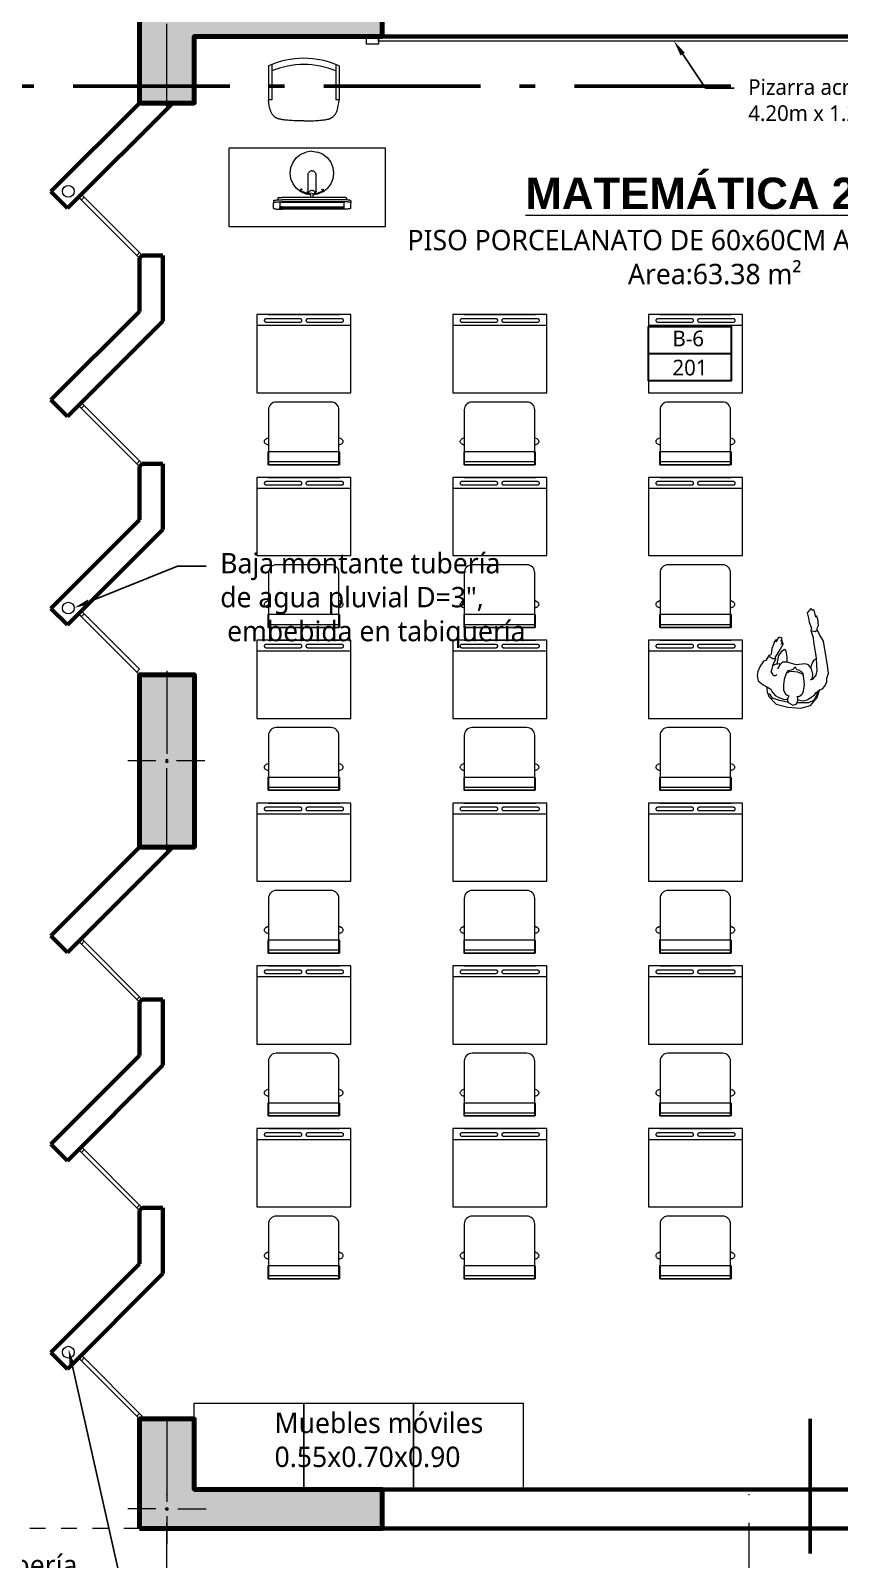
# Model space of a CAD drawing. Header units: metres. Extents: x 28 to 148, y 23 to 113.
# Drawn here: x 37.75 to 42.92, y 33.18 to 42.94 of the extents above; entities that cross this region are included whole.
import ezdxf
from ezdxf import colors
from ezdxf.entities.mleader import LeaderData, LeaderLine
from ezdxf.math import Vec2, Vec3

# ---------------------------------------------------------------- set-up
doc = ezdxf.new("R2010")
doc.units = ezdxf.units.M
for name, pattern in [('1CORTE', [1.5, 1, -0.25, 0, -0.25]), ('DASHED2', [0.375, 0.25, -0.125]), ('Dot & Dashed', [0.670278, 0.352778, -0.176389, 0, -0.141111]), ('HIDDEN2', [0.1875, 0.125, -0.0625])]:
    doc.linetypes.add(name, pattern=pattern)
for name, color, linetype, lineweight in [('AA. Proyeccion Corte', 10, '1CORTE', 50), ('COLUMNAS 50', 32, 'Continuous', 70), ('Cotas varias El', 253, 'Continuous', 13), ('Equipamiento SR', 23, 'Continuous', 0), ('GRAFO 0 BLANCO', 7, 'Continuous', 0), ('GRAFO01', 7, 'Continuous', 0), ('I.S. CANALETAS', 12, 'Continuous', 0), ('letras sr', 7, 'Continuous', 5), ('Muros el', 144, 'Continuous', 60), ('PERSONAS', 8, 'Continuous', 0), ('proyecciones', 1, 'DASHED2', 5), ('Structural - Bearing_Pen_No__20', 1, 'Continuous', 0), ('Vanos', 140, 'Continuous', 5)]:
    doc.layers.add(name, color=color, linetype=linetype, lineweight=lineweight)
doc.styles.add('Generales', font='trebuc.ttf', dxfattribs={"height": 0.1})
doc.styles.add('Santa Rosa 1 50', font='trebuc.ttf')

# ---------------------------------------------------------------- blocks, each defined once
blk = doc.blocks.new('Picture 18')
at = {"layer": 'Equipamiento SR', "linetype": 'Continuous'}
for p, q in [((0.075, 0), (0, 0)), ((0, 0), (0, -0.05)), ((4.125, 0), (0.075, 0)), ((0.075, 0), (0.075, -0.03)), ((0.075, -0.05), (0.075, 0)), ((4.125, -0.03), (4.125, 0)), ((4.2, 0), (4.125, 0)), ((4.125, 0), (4.125, -0.05)), ((4.2, -0.05), (4.2, 0)), ((0, -0.05), (0.075, -0.05)), ((0.075, -0.03), (4.125, -0.03)), ((4.125, -0.05), (4.2, -0.05))]:
    blk.add_line(p, q, dxfattribs=at)
blk = doc.blocks.new('Columna 1.10 x0.30')
at = {"true_color": 0xc7c8ca}
h = blk.add_hatch(color=9, dxfattribs=at)
h.dxf.hatch_style = 1
h.paths.add_polyline_path([(-234.8493, 113.8066), (-235.9493, 113.8066), (-235.9493, 113.4566), (-234.8493, 113.4566)])
h.paths.add_polyline_path([(-235.3906, 113.6316, -1), (-235.408, 113.6316, -1)], flags=16)
at = {"layer": 'COLUMNAS 50', "color": 1, "linetype": 'Continuous', "lineweight": 5}
for p, q in [((-235.3993, 113.8732), (-235.3993, 113.6932)), ((-235.9743, 113.6316), (-235.4443, 113.6316)), ((-234.8243, 113.6316), (-235.3543, 113.6316)), ((-235.3993, 113.5616), (-235.3993, 113.3816))]:
    blk.add_line(p, q, dxfattribs=at)
at = {"layer": 'COLUMNAS 50', "linetype": 'Continuous'}
blk.add_lwpolyline([(-235.9493, 113.4566), (-234.8493, 113.4566), (-234.8493, 113.8066), (-235.9493, 113.8066)], close=True, dxfattribs=at)
at = {"layer": 'COLUMNAS 50', "color": 1, "linetype": 'Continuous', "lineweight": 5}
blk.add_circle((-235.3993, 113.6316), 0.00871, dxfattribs=at)
blk.add_point((-235.3993, 113.6316), dxfattribs=at)
blk = doc.blocks.new('Columna tipo 3')
at = {"true_color": 0x939598}
h = blk.add_hatch(color=252, dxfattribs=at)
h.dxf.hatch_style = 1
h.paths.add_polyline_path([(-235.0847, 45.074), (-235.7847, 45.074), (-235.7847, 43.524), (-235.5347, 43.524), (-235.5347, 44.724), (-235.0847, 44.724)])
h.paths.add_polyline_path([(-235.6684, 44.899, -1), (-235.651, 44.899, -1)], flags=16)
at = {"layer": 'COLUMNAS 50', "linetype": 'Continuous'}
blk.add_lwpolyline([(-235.7847, 45.074), (-235.7847, 43.524), (-235.5347, 43.524), (-235.5347, 44.724), (-235.0847, 44.724), (-235.0847, 45.074)], close=True, dxfattribs=at)
at = {"layer": 'Structural - Bearing_Pen_No__20', "linetype": 'Continuous'}
for p, q in [((-235.6597, 44.969), (-235.6597, 45.149)), ((-235.7047, 44.899), (-235.8847, 44.899)), ((-235.0847, 44.899), (-235.6147, 44.899)), ((-235.6597, 44.829), (-235.6597, 44.649))]:
    blk.add_line(p, q, dxfattribs=at)
blk.add_circle((-235.6597, 44.899), 0.00871, dxfattribs=at)
blk.add_point((-235.6597, 44.899), dxfattribs=at)
blk = doc.blocks.new('Columna tipo T')
at = {"true_color": 0x939598}
h = blk.add_hatch(color=252, dxfattribs=at)
h.dxf.hatch_style = 1
h.paths.add_polyline_path([(-221.2597, 44.724), (-220.8347, 44.724), (-220.8347, 45.074), (-221.9347, 45.074), (-221.9347, 44.724), (-221.5097, 44.724), (-221.5097, 43.524), (-221.2597, 43.524)])
h.paths.add_polyline_path([(-221.3934, 44.899, -1), (-221.3759, 44.899, -1)], flags=16)
at = {"layer": 'COLUMNAS 50', "linetype": 'Continuous'}
blk.add_lwpolyline([(-221.2597, 43.524), (-221.5097, 43.524), (-221.5097, 44.724), (-221.9347, 44.724), (-221.9347, 45.074), (-220.8347, 45.074), (-220.8347, 44.724), (-221.2597, 44.724)], close=True, dxfattribs=at)
at = {"layer": 'Structural - Bearing_Pen_No__20', "linetype": 'Continuous'}
for p, q in [((-221.3847, 44.969), (-221.3847, 45.149)), ((-221.9597, 44.899), (-221.4297, 44.899)), ((-220.8097, 44.899), (-221.3397, 44.899)), ((-221.3847, 44.649), (-221.3847, 44.829))]:
    blk.add_line(p, q, dxfattribs=at)
blk.add_circle((-221.3847, 44.899), 0.00871, dxfattribs=at)
blk.add_point((-221.3847, 44.899), dxfattribs=at)
blk = doc.blocks.new('School Desk 2')
at = {"layer": 'Equipamiento SR', "linetype": 'Continuous'}
for p, q in [((0.1995, 0.3017), (0.6995, 0.3017)), ((0.1995, -0.2983), (0.1995, 0.3017)), ((0.629, 0.3017), (0.629, -0.2983)), ((0.6995, 0.3017), (0.6995, -0.2983)), ((-0.241, 0.228), (-0.2591, 0.228)), ((-0.2591, 0.228), (-0.2591, -0.228)), ((-0.1767, 0.228), (-0.241, 0.228)), ((-0.241, 0.228), (-0.241, -0.228)), ((-0.1767, 0.228), (-0.1767, -0.228)), ((-0.1322, 0.2314), (-0.1327, 0.228)), ((-0.1309, 0.2356), (-0.1322, 0.2314)), ((-0.129, 0.2394), (-0.1309, 0.2356)), ((-0.1265, 0.2428), (-0.129, 0.2394)), ((-0.1236, 0.2457), (-0.1265, 0.2428)), ((-0.1203, 0.2479), (-0.1236, 0.2457)), ((-0.1168, 0.2494), (-0.1203, 0.2479)), ((-0.113, 0.2502), (-0.1168, 0.2494)), ((-0.1092, 0.2502), (-0.113, 0.2502)), ((-0.1055, 0.2494), (-0.1092, 0.2502)), ((-0.1019, 0.2479), (-0.1055, 0.2494)), ((-0.0987, 0.2457), (-0.1019, 0.2479)), ((-0.0957, 0.2428), (-0.0987, 0.2457)), ((-0.0933, 0.2394), (-0.0957, 0.2428)), ((-0.0924, 0.2375), (-0.0933, 0.2394)), ((-0.0876, 0.228), (-0.0924, 0.2375)), ((0.6507, 0.2435), (0.651, 0.2457)), ((0.6507, 0.2424), (0.6507, 0.2435)), ((0.6507, 0.027), (0.6507, 0.2424)), ((0.651, 0.2457), (0.6517, 0.2477)), ((0.6517, 0.2477), (0.6526, 0.2497)), ((0.6526, 0.2497), (0.6539, 0.2514)), ((0.6539, 0.2514), (0.6553, 0.2528)), ((0.6553, 0.2528), (0.657, 0.2539)), ((0.657, 0.2539), (0.6587, 0.2546)), ((0.6587, 0.2546), (0.6606, 0.255)), ((0.6606, 0.255), (0.6625, 0.255)), ((0.6625, 0.255), (0.6644, 0.2546)), ((0.6644, 0.2546), (0.6662, 0.2539)), ((0.6662, 0.2539), (0.6678, 0.2528)), ((0.6678, 0.2528), (0.6693, 0.2514)), ((0.6693, 0.2514), (0.6705, 0.2497)), ((0.6705, 0.2497), (0.6714, 0.2477)), ((0.6714, 0.2477), (0.6721, 0.2457)), ((0.6721, 0.2457), (0.6724, 0.2435)), ((0.6724, 0.2435), (0.6724, 0.2424)), ((0.6724, 0.2424), (0.6724, 0.027)), ((0.6995, -0.2263), (0.6995, 0.2297)), ((0.6507, 0.0259), (0.6507, 0.027)), ((0.651, 0.0238), (0.6507, 0.0259)), ((0.6517, 0.0217), (0.651, 0.0238)), ((0.6526, 0.0198), (0.6517, 0.0217)), ((0.6539, 0.0181), (0.6526, 0.0198)), ((0.6553, 0.0166), (0.6539, 0.0181)), ((0.657, 0.0155), (0.6553, 0.0166)), ((0.6587, 0.0148), (0.657, 0.0155)), ((0.6606, 0.0144), (0.6587, 0.0148)), ((0.6625, 0.0144), (0.6606, 0.0144)), ((0.6644, 0.0148), (0.6625, 0.0144)), ((0.6662, 0.0155), (0.6644, 0.0148)), ((0.6678, 0.0166), (0.6662, 0.0155)), ((0.6693, 0.0181), (0.6678, 0.0166)), ((0.6705, 0.0198), (0.6693, 0.0181)), ((0.6714, 0.0217), (0.6705, 0.0198)), ((0.6721, 0.0238), (0.6714, 0.0217)), ((0.6724, 0.0259), (0.6721, 0.0238)), ((0.6724, 0.027), (0.6724, 0.0259)), ((0.6507, -0.0225), (0.651, -0.0203)), ((0.6507, -0.0236), (0.6507, -0.0225)), ((0.6507, -0.2389), (0.6507, -0.0236)), ((0.651, -0.0203), (0.6517, -0.0182)), ((0.6517, -0.0182), (0.6526, -0.0163)), ((0.6526, -0.0163), (0.6539, -0.0146)), ((0.6539, -0.0146), (0.6553, -0.0132)), ((0.6553, -0.0132), (0.657, -0.0121)), ((0.657, -0.0121), (0.6587, -0.0113)), ((0.6587, -0.0113), (0.6606, -0.0109)), ((0.6606, -0.0109), (0.6625, -0.0109)), ((0.6625, -0.0109), (0.6644, -0.0113)), ((0.6644, -0.0113), (0.6662, -0.0121)), ((0.6662, -0.0121), (0.6678, -0.0132)), ((0.6678, -0.0132), (0.6693, -0.0146)), ((0.6693, -0.0146), (0.6705, -0.0163)), ((0.6705, -0.0163), (0.6714, -0.0182)), ((0.6714, -0.0182), (0.6721, -0.0203)), ((0.6721, -0.0203), (0.6724, -0.0225)), ((0.6724, -0.0225), (0.6724, -0.0236)), ((0.6724, -0.0236), (0.6724, -0.2389)), ((-0.241, -0.228), (-0.2591, -0.228)), ((-0.1767, -0.228), (-0.241, -0.228)), ((-0.1327, -0.228), (-0.1322, -0.2314)), ((-0.1322, -0.2314), (-0.1309, -0.2356)), ((-0.1309, -0.2356), (-0.129, -0.2394)), ((-0.129, -0.2394), (-0.1265, -0.2428)), ((-0.1265, -0.2428), (-0.1236, -0.2457)), ((-0.1236, -0.2457), (-0.1203, -0.2479)), ((-0.1203, -0.2479), (-0.1168, -0.2494)), ((-0.1168, -0.2494), (-0.113, -0.2502)), ((-0.113, -0.2502), (-0.1092, -0.2502)), ((-0.1092, -0.2502), (-0.1055, -0.2494)), ((-0.1055, -0.2494), (-0.1019, -0.2479)), ((-0.1019, -0.2479), (-0.0987, -0.2457)), ((-0.0987, -0.2457), (-0.0957, -0.2428)), ((-0.0957, -0.2428), (-0.0933, -0.2394)), ((-0.0933, -0.2394), (-0.0924, -0.2375)), ((-0.0924, -0.2375), (-0.0876, -0.228)), ((0.629, -0.2833), (0.6295, -0.2833)), ((0.6507, -0.24), (0.6507, -0.2389)), ((0.651, -0.2422), (0.6507, -0.24)), ((0.6517, -0.2443), (0.651, -0.2422)), ((0.6526, -0.2462), (0.6517, -0.2443)), ((0.6539, -0.2479), (0.6526, -0.2462)), ((0.6553, -0.2493), (0.6539, -0.2479)), ((0.657, -0.2505), (0.6553, -0.2493)), ((0.6587, -0.2512), (0.657, -0.2505)), ((0.6606, -0.2516), (0.6587, -0.2512)), ((0.6625, -0.2516), (0.6606, -0.2516)), ((0.6644, -0.2512), (0.6625, -0.2516)), ((0.6662, -0.2505), (0.6644, -0.2512)), ((0.6678, -0.2493), (0.6662, -0.2505)), ((0.6693, -0.2479), (0.6678, -0.2493)), ((0.6705, -0.2462), (0.6693, -0.2479)), ((0.6714, -0.2443), (0.6705, -0.2462)), ((0.6721, -0.2422), (0.6714, -0.2443)), ((0.6724, -0.24), (0.6721, -0.2422)), ((0.6724, -0.2389), (0.6724, -0.24)), ((0.6995, -0.2983), (0.1995, -0.2983))]:
    blk.add_line(p, q, dxfattribs=at)
blk.add_lwpolyline([(-0.2591, 0.225), (0.0909, 0.225, -0.414214), (0.1409, 0.175), (0.1409, -0.175, -0.414214), (0.0909, -0.225), (-0.2591, -0.225), (-0.2591, 0.225)], format="xyb", dxfattribs=at)
blk = doc.blocks.new('A$C0C667B88')
at = {"layer": 'Equipamiento SR'}
for p, q in [((0.0404, 0.7453), (0.265, 0.7453)), ((0.0491, 0.7653), (0.1591, 0.7653)), ((0.135, 0.7655), (0.265, 0.7655)), ((0.16, 0.7655), (0.265, 0.7655)), ((0.265, 0.7655), (0.265, 0.7453)), ((0.0404, 0.3353), (0.265, 0.3353)), ((0.0491, 0.3153), (0.1591, 0.3153)), ((0.135, 0.3155), (0.265, 0.3155)), ((0.16, 0.3155), (0.265, 0.3155)), ((0.265, 0.3353), (0.265, 0.3155))]:
    blk.add_line(p, q, dxfattribs=at)
for points in [[(0.4, 0.5403), (0.3999, 0.5534), (0.3997, 0.5663), (0.3994, 0.579), (0.399, 0.5913), (0.3985, 0.6032), (0.398, 0.6144), (0.3974, 0.6249), (0.3967, 0.6346), (0.396, 0.6433), (0.3953, 0.6512), (0.3946, 0.6584), (0.3938, 0.6648), (0.393, 0.6706), (0.3922, 0.6759), (0.3914, 0.6808), (0.3905, 0.6853), (0.3896, 0.6895), (0.3887, 0.6935), (0.3877, 0.6973), (0.3867, 0.7008), (0.3857, 0.7041), (0.3845, 0.7073), (0.3834, 0.7102), (0.3821, 0.713), (0.3808, 0.7156), (0.3794, 0.718), (0.378, 0.7203), (0.3765, 0.7226), (0.3749, 0.7247), (0.3732, 0.7268), (0.3715, 0.7288), (0.3697, 0.7307), (0.3678, 0.7327), (0.3658, 0.7346), (0.3637, 0.7366), (0.3613, 0.7385), (0.3587, 0.7405), (0.3557, 0.7426), (0.3524, 0.7447), (0.3486, 0.7468), (0.3444, 0.749), (0.3392, 0.7513), (0.3326, 0.7536), (0.3244, 0.7559), (0.3139, 0.7583), (0.3008, 0.7607), (0.2846, 0.7631), (0.265, 0.7655)], [(0.4, 0.5403), (0.3999, 0.5272), (0.3997, 0.5142), (0.3994, 0.5015), (0.399, 0.4892), (0.3985, 0.4774), (0.398, 0.4661), (0.3974, 0.4556), (0.3967, 0.446), (0.396, 0.4372), (0.3953, 0.4293), (0.3946, 0.4222), (0.3938, 0.4158), (0.393, 0.4099), (0.3922, 0.4046), (0.3914, 0.3998), (0.3905, 0.3952), (0.3896, 0.391), (0.3887, 0.387), (0.3877, 0.3832), (0.3867, 0.3797), (0.3857, 0.3764), (0.3845, 0.3733), (0.3834, 0.3703), (0.3821, 0.3676), (0.3808, 0.365), (0.3794, 0.3625), (0.378, 0.3602), (0.3765, 0.358), (0.3749, 0.3558), (0.3732, 0.3538), (0.3715, 0.3518), (0.3697, 0.3498), (0.3678, 0.3478), (0.3658, 0.3459), (0.3637, 0.344), (0.3613, 0.342), (0.3587, 0.34), (0.3557, 0.338), (0.3524, 0.3359), (0.3486, 0.3337), (0.3444, 0.3315), (0.3392, 0.3293), (0.3326, 0.327), (0.3244, 0.3247), (0.3139, 0.3223), (0.3008, 0.32), (0.2846, 0.3177), (0.265, 0.3155)]]:
    blk.add_lwpolyline(points, dxfattribs=at)
for centre, start, end in [((0.5402, 0.5403), 155.38852, 204.61148), ((0.5802, 0.5403), 157.70075, 202.29925)]:
    blk.add_arc(centre, 0.5403, start, end, dxfattribs=at)
blk = doc.blocks.new('A$C3689293D')
at = {"layer": 'Equipamiento SR'}
for p, q in [((0.95, 0.7), (0.05, 0.7)), ((0.2246, 0.5854), (0.2278, 0.5862)), ((0.2278, 0.5862), (0.2318, 0.587)), ((0.2318, 0.587), (0.2367, 0.5877)), ((0.2367, 0.5877), (0.2423, 0.5883)), ((0.2423, 0.5883), (0.2485, 0.5888)), ((0.2485, 0.5888), (0.2553, 0.5892)), ((0.2553, 0.5892), (0.2624, 0.5895)), ((0.2624, 0.5895), (0.2697, 0.5897)), ((0.2697, 0.5897), (0.2756, 0.5897)), ((0.2756, 0.5897), (0.6598, 0.5897)), ((0.6657, 0.5897), (0.6598, 0.5897)), ((0.673, 0.5895), (0.6657, 0.5897)), ((0.6801, 0.5892), (0.673, 0.5895)), ((0.6868, 0.5888), (0.6801, 0.5892)), ((0.6931, 0.5883), (0.6868, 0.5888)), ((0.6987, 0.5877), (0.6931, 0.5883)), ((0.7036, 0.587), (0.6987, 0.5877)), ((0.7076, 0.5862), (0.7036, 0.587)), ((0.7108, 0.5854), (0.7076, 0.5862)), ((0.2211, 0.5829), (0.2212, 0.5836)), ((0.2211, 0.5829), (0.2211, 0.5485)), ((0.2211, 0.5359), (0.2211, 0.5485)), ((0.2211, 0.5485), (0.2212, 0.5478)), ((0.2211, 0.5359), (0.2212, 0.5352)), ((0.2212, 0.5836), (0.2224, 0.5845)), ((0.2212, 0.5478), (0.2224, 0.5469)), ((0.2212, 0.5352), (0.2224, 0.5343)), ((0.2224, 0.5845), (0.2246, 0.5854)), ((0.2224, 0.5469), (0.2246, 0.546)), ((0.2224, 0.5343), (0.2246, 0.5334)), ((0.2246, 0.546), (0.2278, 0.5451)), ((0.2246, 0.5334), (0.2278, 0.5326)), ((0.2278, 0.5451), (0.2318, 0.5443)), ((0.2278, 0.5326), (0.2318, 0.5318)), ((0.2318, 0.5443), (0.2367, 0.5436)), ((0.2318, 0.5318), (0.2367, 0.5311)), ((0.2367, 0.5436), (0.2423, 0.543)), ((0.2367, 0.5311), (0.2423, 0.5305)), ((0.2423, 0.543), (0.2485, 0.5425)), ((0.2423, 0.5305), (0.2485, 0.53)), ((0.2485, 0.5425), (0.2553, 0.5421)), ((0.2485, 0.53), (0.2553, 0.5296)), ((0.2485, 0.5171), (0.2485, 0.53)), ((0.2485, 0.53), (0.2485, 0.53)), ((0.2485, 0.5171), (0.2486, 0.5167)), ((0.2486, 0.5167), (0.2491, 0.5162)), ((0.2491, 0.5162), (0.2502, 0.5158)), ((0.2502, 0.5158), (0.2518, 0.5154)), ((0.2518, 0.5154), (0.2537, 0.515)), ((0.2537, 0.515), (0.2561, 0.5147)), ((0.2553, 0.5421), (0.2624, 0.5419)), ((0.2553, 0.5296), (0.2624, 0.5293)), ((0.2561, 0.5147), (0.2589, 0.5144)), ((0.2589, 0.5144), (0.2619, 0.5141)), ((0.2619, 0.5141), (0.2652, 0.5139)), ((0.2622, 0.5845), (0.6732, 0.5845)), ((0.2622, 0.5845), (0.2622, 0.5783)), ((0.2622, 0.5783), (0.6732, 0.5783)), ((0.2622, 0.5783), (0.2622, 0.5769)), ((0.2622, 0.5769), (0.2624, 0.577)), ((0.2622, 0.5769), (0.2622, 0.5733)), ((0.2652, 0.5735), (0.2622, 0.5733)), ((0.2622, 0.5733), (0.2622, 0.5468)), ((0.2622, 0.5468), (0.6732, 0.5468)), ((0.2624, 0.577), (0.2697, 0.5771)), ((0.2624, 0.5419), (0.2697, 0.5417)), ((0.2624, 0.5293), (0.2697, 0.5291)), ((0.2687, 0.5736), (0.2652, 0.5735)), ((0.2652, 0.5139), (0.2687, 0.5138)), ((0.2723, 0.5737), (0.2687, 0.5736)), ((0.2687, 0.5138), (0.2723, 0.5137)), ((0.2697, 0.5771), (0.2756, 0.5771)), ((0.2697, 0.5417), (0.2756, 0.5417)), ((0.2697, 0.5291), (0.2756, 0.5291)), ((0.2759, 0.5737), (0.2723, 0.5737)), ((0.2723, 0.5137), (0.2759, 0.5137)), ((0.2756, 0.5771), (0.6598, 0.5771)), ((0.2756, 0.5417), (0.6598, 0.5417)), ((0.2756, 0.5291), (0.6598, 0.5291)), ((0.6595, 0.5737), (0.2759, 0.5737)), ((0.2759, 0.5137), (0.4622, 0.5137)), ((0.3996, 0.479), (0.4332, 0.4929)), ((0.4332, 0.4929), (0.4622, 0.4967)), ((0.4512, 0.4882), (0.435, 0.4861)), ((0.446, 0.482), (0.4517, 0.4888)), ((0.45, 0.4856), (0.4517, 0.4888)), ((0.4517, 0.4888), (0.4546, 0.4917)), ((0.4584, 0.494), (0.4546, 0.4917)), ((0.4584, 0.494), (0.4622, 0.4952)), ((0.4622, 0.4967), (0.4622, 0.5137)), ((0.4622, 0.5137), (0.4748, 0.5137)), ((0.4622, 0.4952), (0.4622, 0.4967)), ((0.4622, 0.4905), (0.4622, 0.4952)), ((0.4629, 0.4888), (0.4623, 0.4869)), ((0.4625, 0.4881), (0.4623, 0.4869)), ((0.4629, 0.4889), (0.4625, 0.4881)), ((0.4748, 0.5137), (0.6595, 0.5137)), ((0.4748, 0.5137), (0.4748, 0.4969)), ((0.4748, 0.4969), (0.4748, 0.4952)), ((0.4748, 0.4969), (0.5052, 0.4929)), ((0.4774, 0.4945), (0.4748, 0.4952)), ((0.4748, 0.4952), (0.4748, 0.4898)), ((0.4814, 0.4925), (0.4774, 0.4945)), ((0.4846, 0.4898), (0.4814, 0.4925)), ((0.4867, 0.4866), (0.4846, 0.4898)), ((0.4846, 0.4898), (0.49, 0.4832)), ((0.4857, 0.4884), (0.5033, 0.4861)), ((0.5052, 0.4929), (0.5387, 0.479)), ((0.6595, 0.5737), (0.6631, 0.5737)), ((0.6631, 0.5137), (0.6595, 0.5137)), ((0.6657, 0.5771), (0.6598, 0.5771)), ((0.6657, 0.5417), (0.6598, 0.5417)), ((0.6657, 0.5291), (0.6598, 0.5291)), ((0.6631, 0.5737), (0.6667, 0.5736)), ((0.6667, 0.5138), (0.6631, 0.5137)), ((0.673, 0.577), (0.6657, 0.5771)), ((0.673, 0.5419), (0.6657, 0.5417)), ((0.673, 0.5293), (0.6657, 0.5291)), ((0.6667, 0.5736), (0.6702, 0.5735)), ((0.6702, 0.5139), (0.6667, 0.5138)), ((0.6702, 0.5735), (0.6732, 0.5733)), ((0.6735, 0.5141), (0.6702, 0.5139)), ((0.6732, 0.5769), (0.673, 0.577)), ((0.6801, 0.5421), (0.673, 0.5419)), ((0.6801, 0.5296), (0.673, 0.5293)), ((0.6732, 0.5845), (0.6732, 0.5783)), ((0.6732, 0.5769), (0.6732, 0.5783)), ((0.6732, 0.5733), (0.6732, 0.5769)), ((0.6732, 0.5468), (0.6732, 0.5733)), ((0.6765, 0.5144), (0.6735, 0.5141)), ((0.6793, 0.5147), (0.6765, 0.5144)), ((0.6816, 0.515), (0.6793, 0.5147)), ((0.6868, 0.5425), (0.6801, 0.5421)), ((0.6868, 0.53), (0.6801, 0.5296)), ((0.6836, 0.5154), (0.6816, 0.515)), ((0.6852, 0.5158), (0.6836, 0.5154)), ((0.6862, 0.5162), (0.6852, 0.5158)), ((0.6868, 0.5167), (0.6862, 0.5162)), ((0.6931, 0.543), (0.6868, 0.5425)), ((0.6869, 0.53), (0.6868, 0.53)), ((0.6869, 0.5171), (0.6868, 0.5167)), ((0.6931, 0.5305), (0.6869, 0.53)), ((0.6869, 0.5171), (0.6869, 0.53)), ((0.6987, 0.5436), (0.6931, 0.543)), ((0.6987, 0.5311), (0.6931, 0.5305)), ((0.7036, 0.5443), (0.6987, 0.5436)), ((0.7036, 0.5318), (0.6987, 0.5311)), ((0.7076, 0.5451), (0.7036, 0.5443)), ((0.7076, 0.5326), (0.7036, 0.5318)), ((0.7108, 0.546), (0.7076, 0.5451)), ((0.7108, 0.5334), (0.7076, 0.5326)), ((0.713, 0.5845), (0.7108, 0.5854)), ((0.713, 0.5469), (0.7108, 0.546)), ((0.713, 0.5343), (0.7108, 0.5334)), ((0.7142, 0.5836), (0.713, 0.5845)), ((0.7142, 0.5478), (0.713, 0.5469)), ((0.7142, 0.5352), (0.713, 0.5343)), ((0.7143, 0.5829), (0.7142, 0.5836)), ((0.7143, 0.5485), (0.7142, 0.5478)), ((0.7143, 0.5359), (0.7142, 0.5352)), ((0.7143, 0.5829), (0.7143, 0.5485)), ((0.7143, 0.5359), (0.7143, 0.5485)), ((0.3301, 0.3586), (0.3348, 0.3946)), ((0.3348, 0.3946), (0.3487, 0.4281)), ((0.3487, 0.4281), (0.3708, 0.4569)), ((0.3996, 0.479), (0.3708, 0.4569)), ((0.3962, 0.4648), (0.3963, 0.4655)), ((0.3962, 0.4641), (0.3962, 0.4648)), ((0.3965, 0.4635), (0.3962, 0.4641)), ((0.3963, 0.4655), (0.3966, 0.4663)), ((0.3968, 0.4631), (0.3965, 0.4635)), ((0.3966, 0.4663), (0.397, 0.4672)), ((0.3973, 0.4627), (0.3968, 0.4631)), ((0.397, 0.4672), (0.3976, 0.468)), ((0.398, 0.4624), (0.3973, 0.4627)), ((0.3976, 0.468), (0.3983, 0.4689)), ((0.3988, 0.4623), (0.398, 0.4624)), ((0.3983, 0.4689), (0.3991, 0.4698)), ((0.3997, 0.4622), (0.3988, 0.4623)), ((0.3991, 0.4698), (0.4001, 0.4707)), ((0.4007, 0.4623), (0.3997, 0.4622)), ((0.4001, 0.4707), (0.4011, 0.4716)), ((0.4017, 0.4625), (0.4007, 0.4623)), ((0.4011, 0.4716), (0.4022, 0.4724)), ((0.4029, 0.4628), (0.4017, 0.4625)), ((0.402, 0.472), (0.4032, 0.4729)), ((0.4022, 0.4724), (0.4034, 0.4732)), ((0.4041, 0.4632), (0.4029, 0.4628)), ((0.435, 0.4861), (0.4034, 0.4732)), ((0.4053, 0.4638), (0.4041, 0.4632)), ((0.4065, 0.4644), (0.4053, 0.4638)), ((0.4072, 0.4648), (0.4065, 0.4644)), ((0.4373, 0.4774), (0.4441, 0.4783)), ((0.4437, 0.4776), (0.4431, 0.4729)), ((0.4431, 0.3651), (0.4431, 0.4729)), ((0.446, 0.482), (0.4437, 0.4776)), ((0.45, 0.4856), (0.4495, 0.4821)), ((0.4495, 0.4821), (0.4504, 0.4786)), ((0.4525, 0.4754), (0.4504, 0.4786)), ((0.4556, 0.4727), (0.4525, 0.4754)), ((0.4597, 0.4707), (0.4556, 0.4727)), ((0.4643, 0.4695), (0.4597, 0.4707)), ((0.4643, 0.4695), (0.4693, 0.4692)), ((0.4693, 0.4692), (0.4742, 0.4698)), ((0.4747, 0.4873), (0.474, 0.4851)), ((0.474, 0.4851), (0.4745, 0.4861)), ((0.4742, 0.4698), (0.4787, 0.4712)), ((0.4745, 0.4861), (0.4747, 0.4873)), ((0.4787, 0.4712), (0.4825, 0.4735)), ((0.4825, 0.4735), (0.4853, 0.4763)), ((0.4853, 0.4763), (0.487, 0.4796)), ((0.4875, 0.4831), (0.4867, 0.4866)), ((0.487, 0.4796), (0.4875, 0.4831)), ((0.4928, 0.479), (0.49, 0.4832)), ((0.4939, 0.4743), (0.4928, 0.479)), ((0.501, 0.4774), (0.4929, 0.4784)), ((0.4939, 0.3666), (0.4939, 0.4743)), ((0.5033, 0.4861), (0.535, 0.4732)), ((0.5311, 0.4648), (0.5318, 0.4644)), ((0.5318, 0.4644), (0.5331, 0.4638)), ((0.5331, 0.4638), (0.5343, 0.4632)), ((0.5343, 0.4632), (0.5355, 0.4628)), ((0.5362, 0.4724), (0.535, 0.4732)), ((0.5355, 0.4628), (0.5366, 0.4625)), ((0.5373, 0.4716), (0.5362, 0.4724)), ((0.5366, 0.4625), (0.5377, 0.4623)), ((0.5383, 0.4707), (0.5373, 0.4716)), ((0.5377, 0.4623), (0.5387, 0.4622)), ((0.5393, 0.4698), (0.5383, 0.4707)), ((0.5387, 0.479), (0.5675, 0.4569)), ((0.5387, 0.4622), (0.5396, 0.4623)), ((0.5401, 0.4689), (0.5393, 0.4698)), ((0.5396, 0.4623), (0.5404, 0.4624)), ((0.5408, 0.468), (0.5401, 0.4689)), ((0.5404, 0.4624), (0.541, 0.4627)), ((0.5414, 0.4672), (0.5408, 0.468)), ((0.541, 0.4627), (0.5415, 0.4631)), ((0.5418, 0.4663), (0.5414, 0.4672)), ((0.5415, 0.4631), (0.5419, 0.4635)), ((0.5421, 0.4655), (0.5418, 0.4663)), ((0.5419, 0.4635), (0.5421, 0.4641)), ((0.5422, 0.4648), (0.5421, 0.4655)), ((0.5421, 0.4641), (0.5422, 0.4648)), ((0.5675, 0.4569), (0.5896, 0.4281)), ((0.5896, 0.4281), (0.6035, 0.3946)), ((0.6035, 0.3946), (0.6083, 0.3586)), ((0.3348, 0.3226), (0.3301, 0.3586)), ((0.3487, 0.289), (0.3348, 0.3226)), ((0.4431, 0.3651), (0.4443, 0.3605)), ((0.447, 0.3563), (0.4443, 0.3605)), ((0.447, 0.3563), (0.4525, 0.3497)), ((0.4556, 0.347), (0.4525, 0.3497)), ((0.4597, 0.345), (0.4556, 0.347)), ((0.4643, 0.3438), (0.4597, 0.345)), ((0.4693, 0.3435), (0.4643, 0.3438)), ((0.4693, 0.3435), (0.4742, 0.344)), ((0.4742, 0.344), (0.4787, 0.3455)), ((0.4787, 0.3455), (0.4825, 0.3478)), ((0.4825, 0.3478), (0.4853, 0.3506)), ((0.491, 0.3575), (0.4853, 0.3506)), ((0.4933, 0.3619), (0.491, 0.3575)), ((0.4939, 0.3666), (0.4933, 0.3619)), ((0.6035, 0.3226), (0.5896, 0.289)), ((0.6083, 0.3586), (0.6035, 0.3226)), ((0.3708, 0.2602), (0.3487, 0.289)), ((0.3996, 0.2381), (0.3708, 0.2602)), ((0.3996, 0.2381), (0.4332, 0.2242)), ((0.4692, 0.2195), (0.4332, 0.2242)), ((0.4692, 0.2195), (0.5052, 0.2242)), ((0.5387, 0.2381), (0.5052, 0.2242)), ((0.5675, 0.2602), (0.5387, 0.2381)), ((0.5896, 0.289), (0.5675, 0.2602))]:
    blk.add_line(p, q, dxfattribs=at)
blk.add_lwpolyline([(1, 0.7), (0, 0.7), (0, 0.2), (1, 0.2), (1, 0.7)], dxfattribs=at)
blk = doc.blocks.new('A$C0C99268F')
at = {"color": 0, "linetype": 'ByBlock'}
for points in [[(0.2019, 0.3292), (0.1927, 0.3357), (0.1914, 0.3487), (0.2045, 0.3565), (0.2149, 0.3669), (0.2344, 0.3617), (0.2513, 0.3591), (0.2644, 0.3578), (0.2982, 0.3435), (0.3113, 0.3474), (0.3516, 0.3279), (0.3972, 0.3058), (0.4037, 0.3071), (0.3972, 0.3188), (0.4128, 0.311), (0.4193, 0.3136), (0.4154, 0.3227), (0.4324, 0.3162), (0.4363, 0.3227), (0.4337, 0.3292), (0.4389, 0.3305), (0.4376, 0.3396), (0.4076, 0.3513), (0.4219, 0.35), (0.418, 0.3565), (0.4089, 0.363), (0.3907, 0.3669), (0.3633, 0.3747), (0.3399, 0.3747), (0.3217, 0.3773), (0.3178, 0.3917), (0.2839, 0.4073), (0.2787, 0.4203), (0.2435, 0.4398), (0.2097, 0.4515), (0.1836, 0.4528), (0.1498, 0.4424), (0.1263, 0.4099), (0.1146, 0.38), (0.1042, 0.3578), (0.0886, 0.3487), (0.0677, 0.3266), (0.056, 0.3019), (0.0469, 0.2654), (0.0508, 0.2498)], [(0.1185, 0.3865), (0.086, 0.38), (0.0573, 0.3669), (0.0117, 0.3149), (0, 0.2381), (0.0026, 0.1561), (0.0234, 0.095), (0.0794, 0.0573), (0.1328, 0.0468)], [(0.0313, 0.2472), (0.0365, 0.2967), (0.0482, 0.3422), (0.0768, 0.3643)], [(0.0521, 0.1783), (0.0495, 0.1483), (0.0586, 0.1197), (0.0807, 0.0924), (0.0964, 0.0742), (0.1081, 0.0703), (0.1276, 0.0507), (0.1367, 0.0299), (0.1563, 0.0156), (0.1836, 0.0065), (0.2071, 0.0078), (0.2396, 0), (0.2891, 0.0117), (0.4415, 0.052), (0.4819, 0.082), (0.5001, 0.0911), (0.5066, 0.0989), (0.5196, 0.1002), (0.5366, 0.0924), (0.5769, 0.1002), (0.5978, 0.1119), (0.5899, 0.1145), (0.6329, 0.1301), (0.6342, 0.1353), (0.629, 0.1379), (0.6381, 0.1457), (0.6381, 0.1561), (0.6277, 0.1561), (0.6277, 0.164), (0.6186, 0.164), (0.6121, 0.1731), (0.5782, 0.1613), (0.5522, 0.1535), (0.5157, 0.1353), (0.5105, 0.1379), (0.5001, 0.1392), (0.4571, 0.1197), (0.4311, 0.1158), (0.3282, 0.0885), (0.2813, 0.0807), (0.25, 0.0768), (0.2214, 0.0794), (0.2058, 0.0898), (0.1914, 0.1015), (0.1875, 0.1119), (0.1993, 0.1002), (0.224, 0.1002), (0.2579, 0.1119), (0.2813, 0.1327), (0.2852, 0.1548), (0.2748, 0.2108), (0.2865, 0.2693), (0.2839, 0.3006), (0.2644, 0.3149), (0.2383, 0.3266)], [(0.2709, 0.3149), (0.2644, 0.3448), (0.2553, 0.3578)], [(0.2696, 0.3331), (0.323, 0.3279), (0.3568, 0.3071), (0.3659, 0.2941), (0.3542, 0.285), (0.3178, 0.2746), (0.2904, 0.2733)], [(0.2995, 0.3474), (0.2995, 0.3604), (0.3047, 0.3747), (0.3099, 0.3852)], [(0.2201, 0.2641), (0.2279, 0.2485), (0.2318, 0.2316), (0.2305, 0.2173), (0.2305, 0.1991), (0.2266, 0.1835), (0.2214, 0.1666), (0.211, 0.1627)], [(0.1133, 0.0573), (0.0833, 0.0677), (0.0586, 0.0794), (0.0404, 0.1106), (0.0365, 0.1509), (0.0326, 0.1809)], [(0.2709, 0.1158), (0.293, 0.1106), (0.3152, 0.0989), (0.323, 0.0924)], [(0.5053, 0.1015), (0.4962, 0.1106), (0.4975, 0.1288), (0.5027, 0.1327)]]:
    blk.add_lwpolyline(points, dxfattribs=at)
blk.add_lwpolyline([(0.2579, 0.2147), (0.2513, 0.2212), (0.2435, 0.229), (0.2383, 0.2394), (0.2318, 0.2602), (0.2136, 0.2693), (0.1745, 0.2798), (0.1406, 0.2798), (0.1055, 0.2759), (0.0846, 0.2615), (0.0755, 0.2498), (0.0729, 0.2394), (0.069, 0.242), (0.0534, 0.2459), (0.0417, 0.2446), (0.03, 0.2394), (0.0221, 0.2238), (0.0169, 0.2082), (0.0234, 0.1887), (0.0365, 0.1809), (0.0547, 0.1796), (0.0677, 0.1809), (0.0729, 0.1887), (0.0768, 0.1718), (0.0912, 0.1561), (0.112, 0.1483), (0.1537, 0.147), (0.1914, 0.1535), (0.2227, 0.1613), (0.2357, 0.1757), (0.2422, 0.1913), (0.2435, 0.2043), (0.2513, 0.2082)], close=True, dxfattribs=at)
blk = doc.blocks.new('A$C7148350E')
at = {"rotation": 270}
blk.add_blockref('A$C0C99268F', (0, 0.6381), dxfattribs=at)

msp = doc.modelspace()

# ---------------------------------------------------------------- linework, layer by layer
at = {"layer": 'AA. Proyeccion Corte', "color": 7}
msp.add_line((42.2262, 42.5859), (31.3888, 42.5859), dxfattribs=at)
msp.add_lwpolyline([(42.731, 28.4182), (42.731, 34.0787)], dxfattribs=at)
at = {"layer": 'Cotas varias El', "linetype": 'Dot & Dashed'}
for p, q in [((38.6252, 32.2921), (38.6252, 33.597)), ((42.3421, 32.2921), (42.3421, 33.597))]:
    msp.add_line(p, q, dxfattribs=at)
at = {"layer": 'Equipamiento SR'}
for points in [[(38.8002, 33.6279), (38.8002, 34.1779), (39.5002, 34.1779), (39.5002, 33.6279), (38.8002, 33.6279)], [(39.5002, 33.6279), (39.5002, 34.1779), (40.2002, 34.1779), (40.2002, 33.6279), (39.5002, 33.6279)], [(40.2002, 33.6279), (40.2002, 34.1779), (40.9002, 34.1779), (40.9002, 33.6279), (40.2002, 33.6279)]]:
    msp.add_lwpolyline(points, dxfattribs=at)
at = {"layer": 'GRAFO 0 BLANCO', "color": 1, "lineweight": 30}
msp.add_lwpolyline([(41.7003, 41.0519), (42.2274, 41.0519), (42.2274, 40.704), (41.7003, 40.704)], close=True, dxfattribs=at)
msp.add_lwpolyline([(42.2274, 40.8779), (41.7003, 40.8779)], dxfattribs=at)
at = {"layer": 'GRAFO01', "color": 251, "linetype": 'DASHED2', "lineweight": 9, "ltscale": 0.4}
msp.add_line((38.4502, 33.3779), (37.2502, 33.3779), dxfattribs=at)
at = {"layer": 'I.S. CANALETAS'}
for centre in [(37.9959, 41.914), (37.9959, 41.914), (37.9961, 39.2537), (37.9961, 39.2537), (37.9961, 34.5037), (37.9961, 34.5037)]:
    msp.add_circle(centre, 0.0375, dxfattribs=at)
at = {"layer": 'Muros el', "ltscale": 0.05}
for p, q in [((38.4502, 41.488), (38.4679, 41.5056)), ((38.4679, 41.5056), (38.6002, 41.5056)), ((38.4502, 40.1579), (38.4679, 40.1756)), ((38.4679, 40.1756), (38.6002, 40.1756)), ((38.6002, 39.7557), (38.6002, 40.1756)), ((38.4502, 36.738), (38.4679, 36.7556)), ((38.4679, 36.7556), (38.6002, 36.7556)), ((38.4502, 35.4079), (38.4679, 35.4256)), ((38.4679, 35.4256), (38.6002, 35.4256)), ((38.6002, 35.0057), (38.6002, 35.4256))]:
    msp.add_line(p, q, dxfattribs=at)
for points in [[(40.0002, 43.1529), (43.3003, 43.1529), (43.3003, 42.9029), (40.0002, 42.9029)], [(40.0002, 33.3779), (43.3003, 33.3779), (43.3003, 33.6279), (40.0002, 33.6279)]]:
    msp.add_lwpolyline(points, close=True, dxfattribs=at)
for points in [[(38.4502, 42.4779), (37.8845, 41.9122)], [(37.9906, 41.8062), (38.6624, 42.4779)], [(37.8845, 41.9122), (37.9906, 41.8062)], [(38.4502, 41.1479), (38.4502, 41.488)], [(38.6002, 41.0858), (38.6002, 41.5056)], [(38.4502, 41.1479), (37.8845, 40.5822)], [(37.9906, 40.4761), (38.6002, 41.0858)], [(37.8845, 40.5822), (37.9906, 40.4761)], [(38.4502, 40.1579), (38.4502, 39.8179)], [(38.4502, 39.8179), (37.8845, 39.2522)], [(37.9906, 39.1461), (38.6002, 39.7557)], [(37.8845, 39.2522), (37.9906, 39.1461)], [(38.4502, 37.7279), (37.8845, 37.1622)], [(37.9906, 37.0562), (38.6623, 37.7279)], [(37.8845, 37.1622), (37.9906, 37.0562)], [(38.4502, 36.3979), (38.4502, 36.738)], [(38.6002, 36.3358), (38.6002, 36.7556)], [(38.4502, 36.3979), (37.8845, 35.8322)], [(37.9906, 35.7261), (38.6002, 36.3358)], [(37.8845, 35.8322), (37.9906, 35.7261)], [(38.4502, 35.4079), (38.4502, 35.2379)], [(38.4502, 35.2379), (38.4502, 35.0679)], [(38.4502, 35.0679), (37.8845, 34.5022)], [(37.9906, 34.3961), (38.6002, 35.0057)], [(37.8845, 34.5022), (37.9906, 34.3961)]]:
    msp.add_lwpolyline(points, dxfattribs=at)
at = {"layer": 'proyecciones', "linetype": 'HIDDEN2', "ltscale": 0.5}
msp.add_lwpolyline([(38.4502, 33.3779), (37.2502, 33.3779), (37.2502, 52.6779), (38.4502, 52.6779)], dxfattribs=at)
msp.add_lwpolyline([(38.4502, 33.3779), (37.2502, 33.3779), (37.2502, 52.6779), (38.4502, 52.6779)], dxfattribs=at)
at = {"layer": 'Vanos', "color": 7, "linetype": 'Continuous'}
for p, q in [((38.079, 41.8946), (38.0613, 41.8769)), ((38.4502, 41.488), (38.0613, 41.8769)), ((38.0613, 41.8769), (38.079, 41.8592)), ((38.0967, 41.8769), (38.079, 41.8946)), ((38.0967, 41.8769), (38.079, 41.8592)), ((38.4502, 41.5233), (38.0967, 41.8769)), ((38.4502, 41.5233), (38.4326, 41.5056)), ((38.4326, 41.5056), (38.4502, 41.488)), ((38.4679, 41.5056), (38.4502, 41.5233)), ((38.079, 40.5645), (38.0613, 40.5469)), ((38.4502, 40.1579), (38.0613, 40.5469)), ((38.0613, 40.5469), (38.079, 40.5292)), ((38.0967, 40.5469), (38.079, 40.5645)), ((38.0967, 40.5469), (38.079, 40.5292)), ((38.4502, 40.1933), (38.0967, 40.5469)), ((38.4502, 40.1933), (38.4326, 40.1756)), ((38.4326, 40.1756), (38.4502, 40.1579)), ((38.4679, 40.1756), (38.4502, 40.1933)), ((38.079, 39.2345), (38.0613, 39.2168)), ((38.0967, 39.2168), (38.079, 39.2345)), ((38.4502, 38.8279), (38.0613, 39.2168)), ((38.0613, 39.2168), (38.079, 39.1992)), ((38.0967, 39.2168), (38.079, 39.1992)), ((38.4502, 38.8633), (38.0967, 39.2168)), ((38.4502, 38.8633), (38.4326, 38.8456)), ((38.4326, 38.8456), (38.4502, 38.8279)), ((38.079, 37.1446), (38.0613, 37.1269)), ((38.4502, 36.738), (38.0613, 37.1269)), ((38.0613, 37.1269), (38.079, 37.1092)), ((38.0967, 37.1269), (38.079, 37.1446)), ((38.0967, 37.1269), (38.079, 37.1092)), ((38.4502, 36.7733), (38.0967, 37.1269)), ((38.4502, 36.7733), (38.4325, 36.7556)), ((38.4325, 36.7556), (38.4502, 36.738)), ((38.4679, 36.7556), (38.4502, 36.7733)), ((38.079, 35.8145), (38.0613, 35.7969)), ((38.4502, 35.4079), (38.0613, 35.7969)), ((38.0613, 35.7969), (38.079, 35.7792)), ((38.0967, 35.7969), (38.079, 35.8145)), ((38.0967, 35.7969), (38.079, 35.7792)), ((38.4502, 35.4433), (38.0967, 35.7969)), ((38.4502, 35.4433), (38.4325, 35.4256)), ((38.4679, 35.4256), (38.4502, 35.4433)), ((38.4325, 35.4256), (38.4502, 35.4079)), ((38.079, 34.4845), (38.0613, 34.4668)), ((38.4502, 34.0779), (38.0613, 34.4668)), ((38.0613, 34.4668), (38.079, 34.4492)), ((38.0967, 34.4668), (38.079, 34.4845)), ((38.0967, 34.4668), (38.079, 34.4492)), ((38.4502, 34.1133), (38.0967, 34.4668)), ((38.4502, 34.1133), (38.4326, 34.0956)), ((38.4326, 34.0956), (38.4502, 34.0779)), ((38.4679, 34.0956), (38.4502, 34.1133))]:
    msp.add_line(p, q, dxfattribs=at)
at = {"layer": 'Vanos'}
msp.add_lwpolyline([(38.4502, 34.0779), (38.4679, 34.0956)], dxfattribs=at)

# ---------------------------------------------------------------- block references
at = {"layer": 'COLUMNAS 50', "xscale": -1}
for name, p, rotation in [('Columna tipo T', (83.5242, -178.3567), 90), ('Columna 1.10 x0.30', (-75.0063, 273.6772), 270)]:
    msp.add_blockref(name, p, dxfattribs=dict(at, rotation=rotation))
at = {"layer": 'COLUMNAS 50', "rotation": 90.00000000000001}
msp.add_blockref('Columna tipo 3', (83.5242, 269.1626), dxfattribs=at)
at = {"layer": 'Equipamiento SR', "linetype": 'Continuous', "xscale": -1}
msp.add_blockref('Picture 18', (44.1003, 42.9029), dxfattribs=at)
at = {"layer": 'Equipamiento SR'}
for name, p, rotation in [('A$C0C667B88', (38.9588, 42.7635), 270), ('A$C3689293D', (40.0198, 42.3894), 180)]:
    msp.add_blockref(name, p, dxfattribs=dict(at, rotation=rotation))
at = {"layer": 'Equipamiento SR', "linetype": 'Continuous', "xscale": -1, "rotation": 270.0000002109135}
for p in [(39.4985, 40.4284), (40.7485, 40.4284), (41.9985, 40.4284), (39.4985, 39.389), (40.7485, 39.389), (41.9985, 39.389), (39.4985, 38.3496), (40.7485, 38.3496), (41.9985, 38.3496), (39.4985, 37.3101), (40.7485, 37.3101), (41.9985, 37.3101), (39.4985, 36.2707), (40.7485, 36.2707), (41.9985, 36.2707), (39.4985, 35.2313), (40.7485, 35.2313), (41.9985, 35.2313)]:
    msp.add_blockref('School Desk 2', p, dxfattribs=at)
at = {"layer": 'PERSONAS', "rotation": 174.6323124418801}
msp.add_blockref('A$C7148350E', (42.8868, 39.2341), dxfattribs=at)

# ---------------------------------------------------------------- texts
at = {"layer": 'letras sr', "attachment_point": 1, "style": 'Santa Rosa 1 50'}
for s, width, insert, char_height in [('\\pi1.31404;{\\fSwis721 Ex BT|b1|i0|c0|p34;\\H1.25913x;\\LMATEMÁTICA 2\\P\\pi0.56147;\\fTrebuchet MS|b0|i0|c0|p34;\\H0.65x;\\lPISO PORCELANATO DE 60x60CM ANTIDESLIZANTE\\P\\pi1.96889;Area:63.38 m²}', 5.078802, (39.5998, 42.0015), 0.15884), ('B-6', 0.552798, (41.8528, 41.0249), 0.1), ('201', 0.552798, (41.8528, 40.8393), 0.1)]:
    msp.add_mtext_dynamic_manual_height_columns(s, width=width, gutter_width=1, heights=[0], dxfattribs=dict(at, insert=insert, char_height=char_height))
at = {"layer": 'letras sr', "insert": (39.3124, 34.1176), "char_height": 0.13, "attachment_point": 1, "style": 'Generales'}
msp.add_mtext('Muebles móviles\\P0.55x0.70x0.90', dxfattribs=at)

# ---------------------------------------------------------------- leaders
at = {"layer": 'letras sr'}
ml = msp.add_multileader_mtext('Standard', dxfattribs=at)
ml.set_content('{\\H0.86957x;Pizarra acrílica\\P4.20m x 1.20m} ', color=256, style='Generales')
ml.set_leader_properties()
ml.build(insert=Vec2(0, 0))
ml.multileader.update_dxf_attribs({"text_right_attachment_type": 6, "dogleg_length": 0.36, "arrow_head_size": 0.1})
ctx = ml.context
ctx.base_point, ctx.char_height, ctx.arrow_head_size, ctx.landing_gap_size, ctx.plane_origin = Vec3(42.2466, 42.5719), 0.115, 0.1, 0.09, Vec3(41.5869, 43.2503)
ctx.right_attachment = 6
notes = []
notes.append((ctx, [(0, (1, 1, 0), (42.064, 42.5719), (1, 0), 0.1826, [(0, [(41.8626, 42.8729)], 0, [])])]))
ctx.mtext.insert, ctx.mtext.flow_direction = Vec3(42.3366, 42.6301), 5
ml = msp.add_multileader_mtext('Standard', dxfattribs=at)
ml.set_content('Baja montante tubería \\Pde agua pluvial D=3",\\P embebida en tabiquería', color=256, style='Generales')
ml.set_leader_properties()
ml.build(insert=Vec2(0, 0))
ml.multileader.update_dxf_attribs({"text_right_attachment_type": 6, "dogleg_length": 0.36, "arrow_head_size": 0.1})
ctx = ml.context
ctx.base_point, ctx.char_height, ctx.arrow_head_size, ctx.landing_gap_size, ctx.plane_origin = Vec3(38.8757, 39.5221), 0.13, 0.1, 0.09, Vec3(32.9483, 39.797)
ctx.right_attachment = 6
notes.append((ctx, [(0, (1, 1, 0), (38.6931, 39.5221), (1, 0), 0.1826, [(0, [(38.0336, 39.2559)], 0, [])])]))
ctx.mtext.insert, ctx.mtext.rotation, ctx.mtext.flow_direction = Vec3(38.9657, 39.6055), 6.283185, 5
ml = msp.add_multileader_mtext('Standard', dxfattribs=at)
ml.set_content('{\\H1.13043x;Baja montante tubería \\Pde agua pluvial D=3",\\P embebida en tabiquería}', color=256, style='Generales')
ml.set_leader_properties()
ml.build(insert=Vec2(0, 0))
ml.multileader.update_dxf_attribs({"text_right_attachment_type": 6, "dogleg_length": 0.36, "arrow_head_size": 0.1})
ctx = ml.context
ctx.base_point, ctx.char_height, ctx.arrow_head_size, ctx.landing_gap_size, ctx.plane_origin = Vec3(35.9963, 33.1344), 0.115, 0.1, 0.09, Vec3(32.9125, 35.0614)
ctx.right_attachment, ctx.text_align_type = 6, 2
notes.append((ctx, [(1, (1, 1, 0), (38.326, 33.0585), (-1, 0), 0.1826, [(0, [(37.9977, 34.5203)], 0, [])])]))
ctx.mtext.insert, ctx.mtext.rotation, ctx.mtext.alignment, ctx.mtext.flow_direction = Vec3(38.0533, 33.2102), 6.283185, 3, 5
for ctx, leaders in notes:
    for number, flags, end, landing, length, lines in leaders:
        leader = LeaderData()
        leader.index, (leader.has_last_leader_line, leader.has_dogleg_vector, leader.attachment_direction) = number, flags
        leader.last_leader_point, leader.dogleg_vector, leader.dogleg_length = Vec3(end), Vec3(landing), length
        for number, points, colour, breaks in lines:
            line = LeaderLine()
            line.index, line.vertices, line.color, line.breaks = number, Vec3.list(points), colors.encode_raw_color(colour), breaks
            leader.lines.append(line)
        ctx.leaders.append(leader)

doc.saveas('drawing.dxf')
